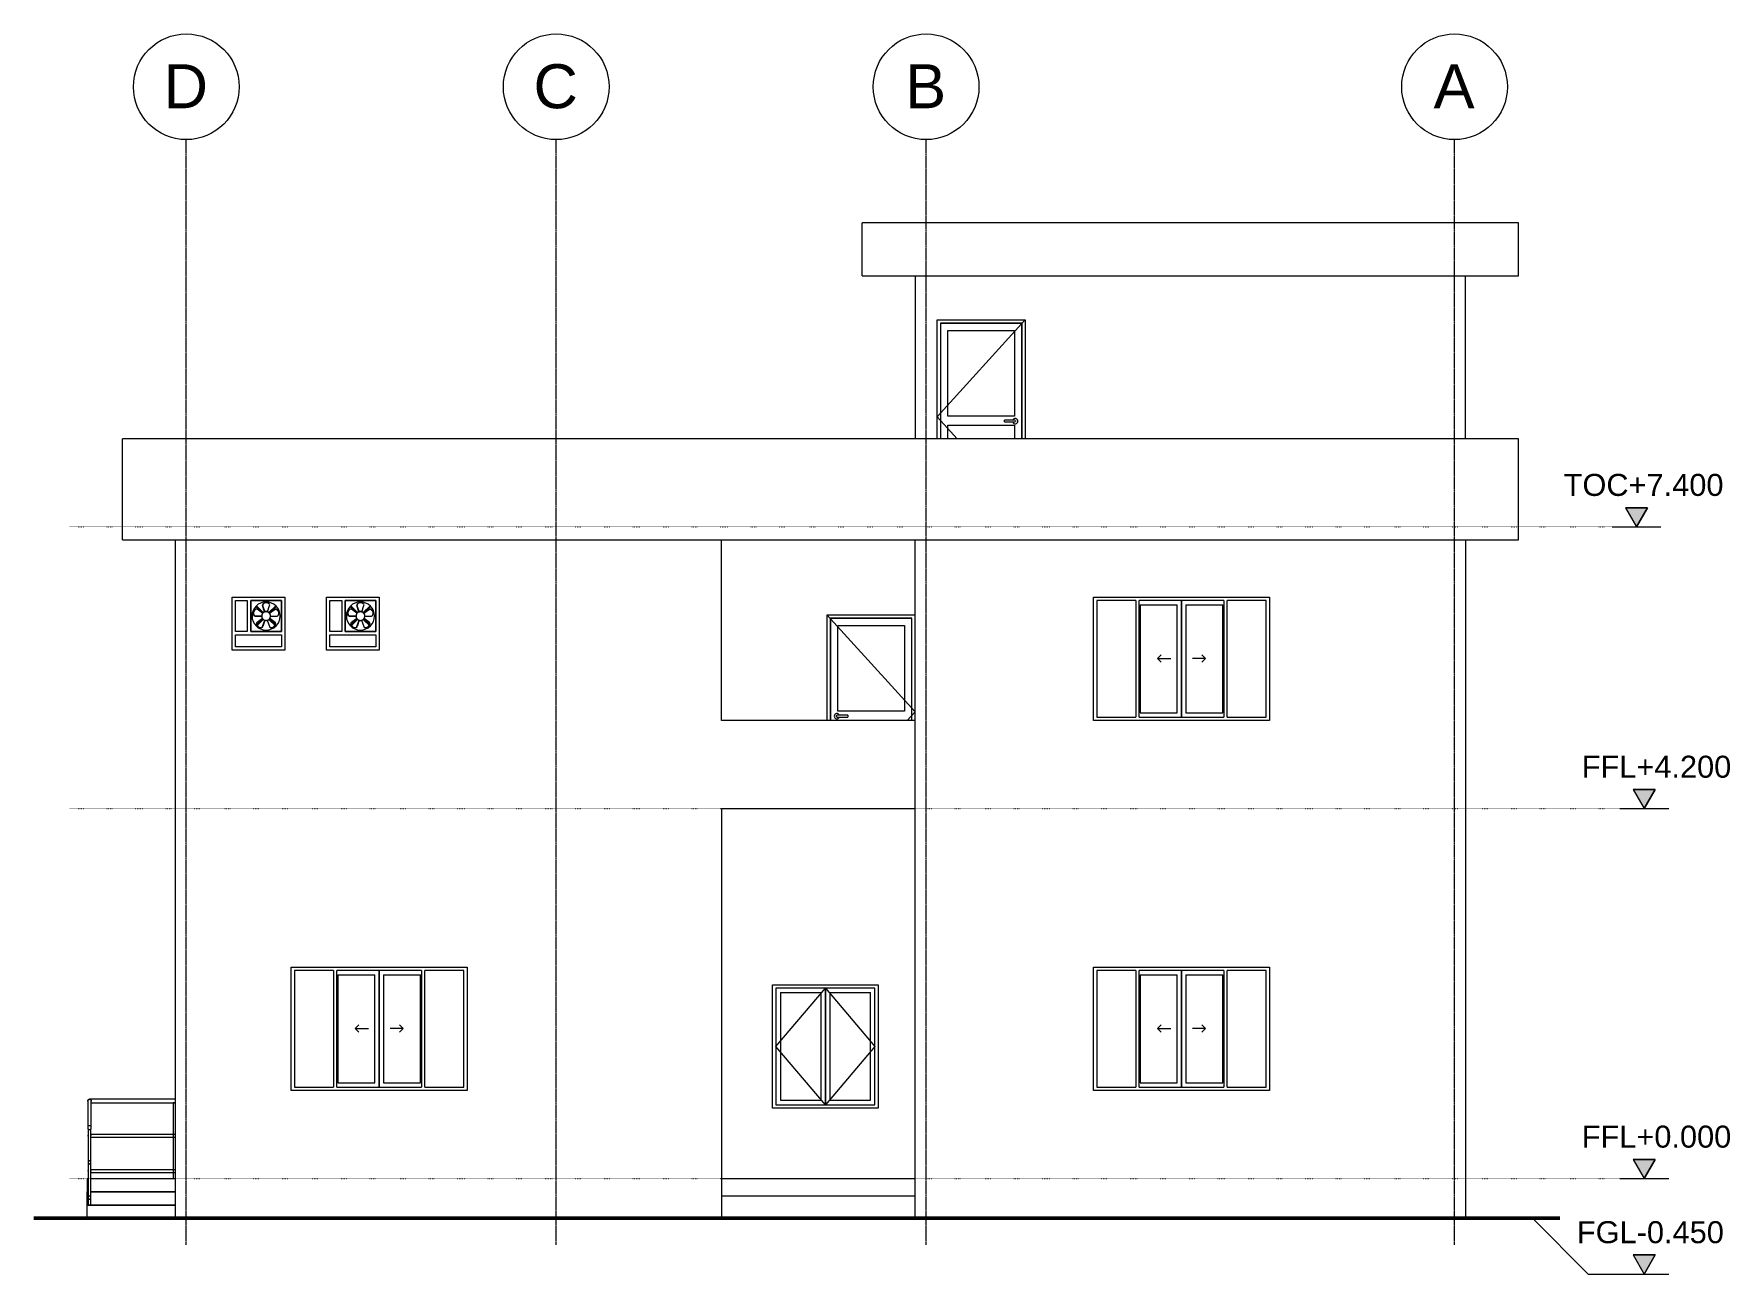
# Model space of a CAD drawing. Header units: millimetres. Extents: x -22696 to 333987, y -7117 to 2643871.
# Drawn here: x 117985 to 137244, y -1085 to 12996 of the extents above; entities that cross this region are included whole.
import ezdxf

# ---------------------------------------------------------------- set-up
doc = ezdxf.new("R2010")
doc.units = ezdxf.units.MM
doc.linetypes.add('Dot 2mm', pattern=[2, 0, -2])
doc.linetypes.add('Grid Line', pattern=[22.225, 12.7, -3.175, 3.175, -3.175])
for name, color, linetype, lineweight in [('A_Center_Line', 7, 'Continuous', 9), ('A_Col_Ele', 7, 'Continuous', 18), ('A_Door_Ele', 7, 'Continuous', 9), ('A_Floor_Ele', 7, 'Continuous', 9), ('A_level', 7, 'Continuous', 9), ('A_Level_tag', 7, 'Continuous', 9), ('A_LINE', 94, 'Continuous', 18), ('A_Railing', 250, 'Continuous', 9), ('A_Stair_Ele', 250, 'Continuous', 9), ('A_Wall_Ele', 7, 'Continuous', 9), ('A_Window_Ele', 7, 'Continuous', 9)]:
    doc.layers.add(name, color=color, linetype=linetype, lineweight=lineweight)
doc.styles.add('Arial', font='arial.ttf', dxfattribs={"height": 250})
doc.styles.add('Arial_4', font='arial.ttf', dxfattribs={"height": 500})

# ---------------------------------------------------------------- blocks, each defined once
blk = doc.blocks.new('MM_Aluminum Sliding window with top fix glass _3x1 Opening_ - W2-532318-North Elevation')
at = {"layer": 'A_Window_Ele'}
for p, q in [((-4062, 2362), (-4062, 1038)), ((-3619, 2362), (-4062, 2362)), ((-3619, 2362), (-3619, 1038)), ((-2619, 2362), (-3581, 2362)), ((-3581, 1038), (-3581, 2362)), ((-3569, 2312), (-3569, 1088)), ((-3569, 2312), (-3150, 2312)), ((-3150, 1088), (-3150, 2312)), ((-3100, 2362), (-3100, 1038)), ((-3100, 1038), (-3100, 2362)), ((-3050, 2312), (-3050, 1088)), ((-3050, 2312), (-2631, 2312)), ((-2631, 1088), (-2631, 2312)), ((-2619, 2362), (-2619, 1038)), ((-2581, 1038), (-2581, 2362)), ((-2138, 2362), (-2581, 2362)), ((-2138, 1038), (-2138, 2362)), ((-3373, 1703), (-3331, 1746)), ((-2827, 1703), (-2869, 1746)), ((-3373, 1703), (-3331, 1661)), ((-3373, 1703), (-3223, 1703)), ((-2827, 1703), (-2977, 1703)), ((-2827, 1703), (-2869, 1661)), ((-4062, 1038), (-3619, 1038)), ((-3581, 1038), (-2619, 1038)), ((-3569, 1088), (-3150, 1088)), ((-3050, 1088), (-2631, 1088)), ((-2581, 1038), (-2138, 1038))]:
    blk.add_line(p, q, dxfattribs=at)
blk = doc.blocks.new('MM_Single leaf Flush Door - D1-533154-North Elevation')
at = {"layer": 'A_Door_Ele'}
for p, q in [((-6125, 5300), (-7122, 6397)), ((-7087, 6362), (-7087, 5200)), ((-6163, 6362), (-7087, 6362)), ((-7087, 5200), (-7087, 6362)), ((-7087, 6362), (-6163, 6362)), ((-6163, 5200), (-6163, 6362)), ((-6163, 5200), (-6163, 6362)), ((-7003, 5305), (-7003, 6279)), ((-7003, 6279), (-6247, 6279)), ((-6247, 6279), (-6247, 5305)), ((-6247, 5305), (-7003, 5305)), ((-7003, 5200), (-7003, 5205)), ((-7003, 5205), (-6247, 5205)), ((-6890, 5260), (-6995, 5260)), ((-6995, 5240), (-6890, 5240)), ((-6890, 5260), (-6890, 5250)), ((-6890, 5250), (-6890, 5240)), ((-6247, 5205), (-6247, 5200)), ((-6125, 5300), (-6216, 5200))]:
    blk.add_line(p, q, dxfattribs=at)
at = {"layer": 'A_Door_Ele', "flags": 128}
for points in [[(-6995, 5260), (-6996, 5260), (-6996, 5260), (-6997, 5260), (-6997, 5260), (-6998, 5260), (-6999, 5260), (-6999, 5260), (-7000, 5260), (-7000, 5260), (-7001, 5260), (-7001, 5260), (-7002, 5260), (-7002, 5260), (-7003, 5260), (-7003, 5260), (-7004, 5260), (-7004, 5260), (-7005, 5260), (-7005, 5260), (-7006, 5260), (-7006, 5260), (-7007, 5260), (-7007, 5260), (-7007, 5260), (-7008, 5260), (-7008, 5260), (-7008, 5260), (-7009, 5260), (-7009, 5260), (-7009, 5260), (-7009, 5260), (-7009, 5260), (-7010, 5260), (-7010, 5260), (-7010, 5260), (-7010, 5260), (-7010, 5260), (-7010, 5260), (-7010, 5260)], [(-7010, 5240), (-7010, 5240), (-7010, 5240), (-7010, 5240), (-7010, 5240), (-7010, 5240), (-7010, 5240), (-7009, 5240), (-7009, 5240), (-7009, 5240), (-7009, 5240), (-7009, 5240), (-7008, 5240), (-7008, 5240), (-7008, 5240), (-7007, 5240), (-7007, 5240), (-7007, 5240), (-7006, 5240), (-7006, 5240), (-7005, 5240), (-7005, 5240), (-7005, 5240), (-7004, 5240), (-7004, 5240), (-7003, 5240), (-7003, 5240), (-7002, 5240), (-7002, 5240), (-7001, 5240), (-7000, 5240), (-7000, 5240), (-6999, 5240), (-6999, 5240), (-6998, 5240), (-6998, 5240), (-6997, 5240), (-6996, 5240), (-6996, 5240), (-6995, 5240), (-6995, 5240)]]:
    blk.add_lwpolyline(points, dxfattribs=at)
at = {"layer": 'A_Door_Ele'}
for centre, radius, start, end in [((-7013, 5250), 30, 19.6343, 180), ((-7013, 5250), 30, 180, 340.4367), ((-7010, 5250), 10, 150, 180), ((-7010, 5250), 10, 180, 210), ((-7010, 5250), 10, 90, 105), ((-7010, 5250), 10, 255, 270)]:
    blk.add_arc(centre, radius, start, end, dxfattribs=at)
blk = doc.blocks.new('MM_Aluminum Swing window _1x1 Opening_ - W4-550178-North Elevation')
at = {"layer": 'A_Window_Ele'}
for p, q in [((-7704.5, 1500), (-7142.5, 2162)), ((-7704.5, 2162), (-7704.5, 838)), ((-6580.5, 2162), (-7704.5, 2162)), ((-7142.5, 2162), (-6580.5, 1500)), ((-7142.5, 2162), (-7142.5, 838)), ((-7142.5, 838), (-7142.5, 2162)), ((-6580.5, 838), (-6580.5, 2162)), ((-7654.5, 2112), (-7654.5, 888)), ((-7654.5, 2112), (-7192.5, 2112)), ((-7192.5, 888), (-7192.5, 2112)), ((-7092.5, 2112), (-7092.5, 888)), ((-7092.5, 2112), (-6630.5, 2112)), ((-6630.5, 888), (-6630.5, 2112)), ((-7142.5, 838), (-7704.5, 1500)), ((-6580.5, 1500), (-7142.5, 838)), ((-7704.5, 838), (-6580.5, 838)), ((-7654.5, 888), (-7192.5, 888)), ((-7092.5, 888), (-6630.5, 888))]:
    blk.add_line(p, q, dxfattribs=at)
blk = doc.blocks.new('MM_Ventilation with Exhaust fan _Exh fan place at top_-01 - V1-558886-North Elevation')
at = {"layer": 'A_Window_Ele'}
for p, q in [((-12772, 6212), (-12772, 6562)), ((-12772, 6562), (-12636, 6562)), ((-12636, 6562), (-12636, 6212)), ((-12598, 6562), (-12598, 6212)), ((-12248, 6562), (-12598, 6562)), ((-12598, 6212), (-12598, 6562)), ((-12598, 6562), (-12248, 6562)), ((-12248, 6212), (-12248, 6562)), ((-12248, 6562), (-12248, 6212)), ((-12566, 6434), (-12567, 6433)), ((-12550, 6387), (-12473, 6387)), ((-12473, 6385), (-12550, 6386)), ((-12539, 6496), (-12462, 6419)), ((-12455, 6426), (-12532, 6503)), ((-12464, 6359), (-12526, 6313)), ((-12462, 6418), (-12525, 6463)), ((-12464, 6359), (-12458, 6351)), ((-12440, 6434), (-12463, 6508)), ((-12462, 6508), (-12439, 6434)), ((-12439, 6434), (-12435, 6435)), ((-12422, 6538), (-12424, 6538)), ((-12411, 6435), (-12406, 6434)), ((-12406, 6434), (-12383, 6508)), ((-12314, 6503), (-12391, 6426)), ((-12389, 6350), (-12382, 6358)), ((-12384, 6419), (-12307, 6496)), ((-12384, 6418), (-12321, 6463)), ((-12320, 6461), (-12383, 6417)), ((-12378, 6409), (-12383, 6417)), ((-12382, 6359), (-12320, 6313)), ((-12321, 6312), (-12382, 6358)), ((-12373, 6385), (-12373, 6386)), ((-12373, 6385), (-12296, 6386)), ((-12279, 6433), (-12280, 6434)), ((-12636, 6212), (-12772, 6212)), ((-12772, 6174), (-12248, 6174)), ((-12772, 6038), (-12772, 6174)), ((-12598, 6212), (-12248, 6212)), ((-12248, 6212), (-12598, 6212)), ((-12462, 6355), (-12539, 6278)), ((-12532, 6271), (-12455, 6348)), ((-12512, 6265), (-12511, 6265)), ((-12463, 6267), (-12438, 6339)), ((-12437, 6339), (-12461, 6266)), ((-12457, 6350), (-12455, 6348)), ((-12409, 6339), (-12385, 6266)), ((-12391, 6348), (-12314, 6271)), ((-12307, 6278), (-12384, 6355)), ((-12335, 6265), (-12334, 6265)), ((-12248, 6174), (-12248, 6038)), ((-12248, 6038), (-12772, 6038))]:
    blk.add_line(p, q, dxfattribs=at)
at = {"layer": 'A_Window_Ele', "flags": 128}
for points in [[(-12373, 6387), (-12373, 6389), (-12373, 6391), (-12373, 6393), (-12374, 6395), (-12374, 6397), (-12374, 6399), (-12375, 6401), (-12376, 6403), (-12376, 6405), (-12377, 6406), (-12378, 6408), (-12379, 6410), (-12380, 6412), (-12381, 6414), (-12382, 6415), (-12383, 6417), (-12384, 6418), (-12385, 6420), (-12387, 6421), (-12388, 6423), (-12390, 6424), (-12391, 6426), (-12393, 6427), (-12394, 6428), (-12396, 6429), (-12398, 6430), (-12399, 6431), (-12401, 6432), (-12403, 6433), (-12405, 6434), (-12407, 6434), (-12409, 6435), (-12411, 6435), (-12413, 6436), (-12415, 6436), (-12416, 6437), (-12418, 6437), (-12420, 6437), (-12422, 6437), (-12424, 6437), (-12426, 6437), (-12428, 6437), (-12430, 6436), (-12432, 6436), (-12434, 6436), (-12436, 6435), (-12438, 6435), (-12440, 6434), (-12442, 6433), (-12444, 6432), (-12446, 6432), (-12447, 6431), (-12449, 6430), (-12451, 6429), (-12452, 6427), (-12454, 6426), (-12456, 6425), (-12457, 6424), (-12458, 6422), (-12460, 6421), (-12461, 6419), (-12462, 6418), (-12464, 6416), (-12465, 6414), (-12466, 6413), (-12467, 6411), (-12468, 6409), (-12469, 6407), (-12469, 6406), (-12470, 6404), (-12471, 6402), (-12471, 6400), (-12472, 6398), (-12472, 6396), (-12472, 6394), (-12473, 6392), (-12473, 6390), (-12473, 6388), (-12473, 6387)], [(-12462, 6418), (-12468, 6408), (-12472, 6398), (-12473, 6387)], [(-12473, 6387), (-12473, 6385), (-12473, 6383), (-12473, 6381), (-12472, 6379), (-12472, 6377), (-12472, 6375), (-12471, 6373), (-12470, 6371), (-12470, 6369), (-12469, 6368), (-12468, 6366), (-12467, 6364), (-12466, 6362), (-12465, 6360), (-12464, 6359), (-12463, 6357), (-12462, 6356), (-12461, 6354), (-12459, 6353), (-12458, 6351), (-12456, 6350), (-12455, 6348), (-12453, 6347), (-12452, 6346), (-12450, 6345), (-12448, 6344), (-12447, 6343), (-12445, 6342), (-12443, 6341), (-12441, 6340), (-12439, 6340), (-12437, 6339), (-12435, 6339), (-12433, 6338), (-12431, 6338), (-12430, 6337), (-12428, 6337), (-12426, 6337), (-12424, 6337), (-12422, 6337), (-12420, 6337), (-12418, 6337), (-12416, 6338), (-12414, 6338), (-12412, 6338), (-12410, 6339), (-12408, 6339), (-12406, 6340), (-12404, 6341), (-12402, 6342), (-12400, 6342), (-12399, 6343), (-12397, 6344), (-12395, 6345), (-12394, 6347), (-12392, 6348), (-12390, 6349), (-12389, 6350), (-12388, 6352), (-12386, 6353), (-12385, 6355), (-12384, 6356), (-12382, 6358), (-12381, 6360), (-12380, 6361), (-12379, 6363), (-12378, 6365), (-12377, 6367), (-12377, 6368), (-12376, 6370), (-12375, 6372), (-12375, 6374), (-12374, 6376), (-12374, 6378), (-12374, 6380), (-12373, 6382), (-12373, 6384), (-12373, 6386), (-12373, 6387)], [(-12473, 6387), (-12473, 6386), (-12473, 6385)], [(-12440, 6434), (-12439, 6434), (-12439, 6434)], [(-12432, 6436), (-12428, 6437), (-12417, 6437), (-12413, 6436)], [(-12383, 6417), (-12383, 6417), (-12384, 6418)], [(-12382, 6358), (-12382, 6358), (-12382, 6359)], [(-12373, 6387), (-12374, 6397), (-12377, 6408)], [(-12453, 6347), (-12448, 6344), (-12438, 6339)], [(-12438, 6339), (-12438, 6339), (-12437, 6339)], [(-12409, 6339), (-12399, 6343), (-12393, 6347)]]:
    blk.add_lwpolyline(points, dxfattribs=at)
at = {"layer": 'A_Window_Ele'}
for radius, start, end in [(160, 0, 180), (160, 180, 0), (50, 129.2608, 140.7392), (50, 39.2608, 50.7392), (50, 219.2608, 230.7392), (50, 309.2608, 320.7392)]:
    blk.add_arc((-12423, 6387), radius, start, end, dxfattribs=at)
for centre, major_axis, start_param, end_param in [((-12484, 6408), (-81.8, 26.6), 5.621991, 6.945477), ((-12485, 6406), (-81.8, 26.6), 0, 0.662291), ((-12552, 6393), (-9.51, 3.09), 0.662291, 1.989948), ((-12552, 6395), (-9.51, 3.09), 0.662291, 1.989948), ((-12531, 6458), (-9.51, 3.09), 4.293523, 5.621991), ((-12457, 6512), (0, 10), 0.662291, 1.989948), ((-12455, 6512), (0, 10), 0.662291, 1.989948), ((-12424, 6452), (0, 86), 0, 0.662291), ((-12422, 6452), (0, 86), 5.621991, 6.945477), ((-12389, 6512), (0, 10), 4.293523, 5.621991), ((-12315, 6458), (9.51, 3.09), 0.662291, 1.989948), ((-12314, 6456), (9.51, 3.09), 0.662291, 1.989948), ((-12362, 6408), (81.8, 26.6), 0, 0.662291), ((-12361, 6406), (81.8, 26.6), 5.621991, 6.945477), ((-12294, 6393), (9.51, 3.09), 4.293523, 5.621991), ((-12524, 6306), (5.88, 8.09), 1.15193, 2.480398), ((-12462, 6335), (50.6, 69.6), 2.480398, 2.684777), ((-12462, 6335), (50.6, 69.6), 2.84926, 3.803884), ((-12460, 6334), (50.6, 69.6), 3.141593, 3.803884), ((-12470, 6267), (5.88, 8.09), 3.803884, 5.13154), ((-12469, 6266), (5.88, 8.09), 3.803884, 5.13154), ((-12377, 6266), (-5.88, 8.09), 1.15193, 2.480398), ((-12386, 6334), (-50.6, 69.6), 2.480398, 3.457699), ((-12384, 6335), (-50.6, 69.6), 3.141593, 3.434831), ((-12324, 6305), (-5.88, 8.09), 3.803884, 5.13154), ((-12322, 6306), (-5.88, 8.09), 3.803884, 5.13154), ((-12386, 6334), (-50.6, 69.6), 3.623367, 3.803884), ((-12384, 6335), (-50.6, 69.6), 3.599329, 3.803884)]:
    blk.add_ellipse(centre, major_axis=major_axis, ratio=0.707107, start_param=start_param, end_param=end_param, dxfattribs=at)
blk = doc.blocks.new('MM_Single leaf Flush Door - D1-530181-North Elevation')
at = {"layer": 'A_Door_Ele'}
for p, q in [((-5875, 8650), (-4878, 9747)), ((-4913, 9712), (-5837, 9712)), ((-5837, 9712), (-5837, 8400)), ((-5837, 9712), (-5837, 8400)), ((-5837, 9712), (-4913, 9712)), ((-4913, 8400), (-4913, 9712)), ((-4913, 9712), (-4913, 8400)), ((-5754, 9629), (-4997, 9629)), ((-5754, 8655), (-5754, 9629)), ((-4997, 9629), (-4997, 8655)), ((-5875, 8650), (-5648, 8400)), ((-4997, 8655), (-5754, 8655)), ((-5754, 8555), (-4997, 8555)), ((-5754, 8400), (-5754, 8555)), ((-5005, 8610), (-5110, 8610)), ((-5110, 8600), (-5110, 8610)), ((-5110, 8590), (-5110, 8600)), ((-5110, 8590), (-5005, 8590)), ((-4997, 8555), (-4997, 8400))]:
    blk.add_line(p, q, dxfattribs=at)
at = {"layer": 'A_Door_Ele', "flags": 128}
for points in [[(-4990, 8610), (-4990, 8610), (-4990, 8610), (-4990, 8610), (-4990, 8610), (-4990, 8610), (-4990, 8610), (-4991, 8610), (-4991, 8610), (-4991, 8610), (-4991, 8610), (-4991, 8610), (-4992, 8610), (-4992, 8610), (-4992, 8610), (-4993, 8610), (-4993, 8610), (-4993, 8610), (-4994, 8610), (-4994, 8610), (-4995, 8610), (-4995, 8610), (-4995, 8610), (-4996, 8610), (-4996, 8610), (-4997, 8610), (-4997, 8610), (-4998, 8610), (-4998, 8610), (-4999, 8610), (-5000, 8610), (-5000, 8610), (-5001, 8610), (-5001, 8610), (-5002, 8610), (-5002, 8610), (-5003, 8610), (-5004, 8610), (-5004, 8610), (-5005, 8610), (-5005, 8610)], [(-5005, 8590), (-5004, 8590), (-5004, 8590), (-5003, 8590), (-5003, 8590), (-5002, 8590), (-5001, 8590), (-5001, 8590), (-5000, 8590), (-5000, 8590), (-4999, 8590), (-4999, 8590), (-4998, 8590), (-4998, 8590), (-4997, 8590), (-4997, 8590), (-4996, 8590), (-4996, 8590), (-4995, 8590), (-4995, 8590), (-4994, 8590), (-4994, 8590), (-4993, 8590), (-4993, 8590), (-4993, 8590), (-4992, 8590), (-4992, 8590), (-4992, 8590), (-4991, 8590), (-4991, 8590), (-4991, 8590), (-4991, 8590), (-4991, 8590), (-4990, 8590), (-4990, 8590), (-4990, 8590), (-4990, 8590), (-4990, 8590), (-4990, 8590), (-4990, 8590)]]:
    blk.add_lwpolyline(points, dxfattribs=at)
at = {"layer": 'A_Door_Ele'}
for centre, radius, start, end in [((-4988, 8600), 30, 0, 160.3657), ((-4988, 8600), 30, 199.5633, 0), ((-4990, 8600), 10, 75, 90), ((-4990, 8600), 10, 270, 285), ((-4990, 8600), 10, 0, 30), ((-4990, 8600), 10, 330, 0)]:
    blk.add_arc(centre, radius, start, end, dxfattribs=at)
blk = doc.blocks.new('Railing - 25mm 2-572024-North Elevation')
at = {"layer": 'A_Railing'}
for p, q in [((-15512, -300), (-15512, 562)), ((-15487, 562), (-15487, -300))]:
    blk.add_line(p, q, dxfattribs=at)
at = {"layer": 'A_Railing', "flags": 128}
for points in [[(-15511, 559), (-15507, 557), (-15502, 555), (-15501, 555)], [(-15499, 555), (-15497, 555), (-15492, 557), (-15488, 559)]]:
    blk.add_lwpolyline(points, dxfattribs=at)
blk = doc.blocks.new('Railing - Railing-571364-North Elevation')
at = {"layer": 'A_Railing'}
for p, q in [((-15515, 483), (-15515, 183)), ((-15485, 183), (-15485, 483)), ((-15515, 83), (-15515, -217)), ((-15485, -217), (-15485, 83))]:
    blk.add_line(p, q, dxfattribs=at)
at = {"layer": 'A_Railing', "flags": 128}
for points in [[(-15515, 483), (-15514, 488), (-15513, 492)], [(-15487, 492), (-15485, 488), (-15485, 483)], [(-15485, 183), (-15485, 188), (-15487, 192), (-15489, 195), (-15492, 198), (-15496, 199), (-15500, 200), (-15503, 199), (-15507, 198), (-15510, 195), (-15513, 192), (-15514, 188), (-15515, 183)], [(-15515, 183), (-15514, 179), (-15513, 175), (-15510, 171), (-15507, 169), (-15503, 167), (-15500, 166), (-15496, 167), (-15492, 169), (-15489, 171), (-15487, 175), (-15485, 179), (-15485, 183)], [(-15515, 83), (-15514, 88), (-15513, 92)], [(-15487, 92), (-15485, 88), (-15485, 83)], [(-15485, -217), (-15485, -212), (-15487, -208), (-15489, -205), (-15492, -202), (-15496, -201), (-15500, -200), (-15503, -201), (-15507, -202), (-15510, -205), (-15513, -208), (-15514, -212), (-15515, -217)], [(-15515, -217), (-15514, -221), (-15513, -225), (-15510, -229), (-15507, -231), (-15503, -233), (-15500, -234), (-15496, -233), (-15492, -231), (-15489, -229), (-15487, -225), (-15485, -221), (-15485, -217)]]:
    blk.add_lwpolyline(points, dxfattribs=at)
blk.add_blockref('Railing - 25mm 2-572024-North Elevation', (0, 0))
blk = doc.blocks.new('Top Rail Type - Top Rail_Internal_-571369-North Elevation')
at = {"layer": 'A_Railing'}
for p, q in [((-15520, 878), (-15520, 578)), ((-15480, 578), (-15480, 878))]:
    blk.add_line(p, q, dxfattribs=at)
at = {"layer": 'A_Railing', "flags": 128}
for points in [[(-15520, 878), (-15519, 883), (-15517, 889), (-15514, 893), (-15510, 897), (-15505, 899), (-15500, 900), (-15494, 899), (-15490, 897), (-15485, 893), (-15482, 889), (-15480, 883), (-15480, 878)], [(-15480, 578), (-15480, 583), (-15482, 589), (-15485, 593), (-15490, 597), (-15494, 599), (-15500, 600), (-15505, 599), (-15510, 597), (-15514, 593), (-15517, 589), (-15519, 583), (-15520, 578)], [(-15520, 578), (-15519, 572), (-15517, 566), (-15514, 562), (-15510, 558), (-15505, 556), (-15500, 555), (-15494, 556), (-15490, 558), (-15485, 562), (-15482, 566), (-15480, 572), (-15480, 578)]]:
    blk.add_lwpolyline(points, dxfattribs=at)
blk = doc.blocks.new('Railing - 25mm 2-464992-North Elevation')
at = {"layer": 'A_Railing'}
for p, q in [((-15513, 561), (-15513, 492)), ((-15513, 175), (-15513, 92))]:
    blk.add_line(p, q, dxfattribs=at)
blk = doc.blocks.new('Railing - 25mm 2-V23-North Elevation')
at = {"layer": 'A_Railing'}
for p, q in [((-14550, 860), (-14550, 0)), ((-14537.5, 860), (-14550, 860)), ((-14525, 860), (-14537.5, 860))]:
    blk.add_line(p, q, dxfattribs=at)
blk = doc.blocks.new('Railing - Railing-571391-North Elevation')
at = {"layer": 'A_Railing'}
for p, q in [((-14525, 500), (-15487, 500)), ((-15485, 470), (-14525, 470)), ((-14525, 100), (-15487, 100)), ((-15485, 70), (-14525, 70))]:
    blk.add_line(p, q, dxfattribs=at)
for centre, start, end in [((-15500, 485), 150, 180), ((-15500, 485), 180, 189.4264), ((-15500, 485), 10.2243, 30), ((-15500, 85), 150, 180), ((-15500, 85), 180, 189.4264), ((-15500, 85), 15, 30)]:
    blk.add_arc(centre, 15, start, end, dxfattribs=at)
for points in [[(-15515, 485), (-15515, 486), (-15515, 488), (-15514, 491), (-15513, 492), (-15513, 492)], [(-15515, 85), (-15515, 86), (-15515, 88), (-15514, 91), (-15513, 92), (-15513, 92)]]:
    blk.add_open_spline(points, degree=3, knots=[0, 0, 0, 0, 0.0833333, 0.125, 0.1666667, 0.1666667, 0.1666667, 0.1666667], dxfattribs=at)
for points in [[(-15515, 482), (-15515, 483), (-15515, 484), (-15515, 485)], [(-15487, 492), (-15487, 492), (-15486, 491), (-15486, 490), (-15486, 489)], [(-15515, 82), (-15515, 83), (-15515, 84), (-15515, 85)], [(-15487, 92), (-15487, 92), (-15486, 91), (-15486, 90), (-15486, 89)]]:
    blk.add_open_spline(points, degree=3, dxfattribs=at)
for name in ['Railing - 25mm 2-V23-North Elevation', 'Railing - 25mm 2-464992-North Elevation']:
    blk.add_blockref(name, (0, 0))
blk = doc.blocks.new('Top Rail Type - Top Rail_Internal_-571396-North Elevation')
at = {"layer": 'A_Railing'}
for p, q in [((-14525, 900), (-15500, 900)), ((-15480, 860), (-14525, 860))]:
    blk.add_line(p, q, dxfattribs=at)
for start, end in [(90, 180), (180, 187.8772), (15, 68.334)]:
    blk.add_arc((-15500, 880), 20, start, end, dxfattribs=at)
blk = doc.blocks.new('Level - MM_Level Head - Down Aerrow_Meter_FFL_-431252-North Elevation')
at = {"layer": 'A_Level_tag'}
blk.add_hatch(color=256, dxfattribs=at).paths.add_polyline_path([(2154, 0), (2029, 217), (2279, 217)])
for p, q in [((2029, 217), (2154, 0)), ((2029, 217), (2279, 217)), ((2279, 217), (2029, 217)), ((2029, 217), (2154, 0)), ((2279, 217), (2154, 0)), ((2154, 0), (2279, 217)), ((1876, 0), (2432, 0))]:
    blk.add_line(p, q, dxfattribs=at)
blk = doc.blocks.new('Level - MM_Level Head - Down Aerrow_Meter_FGL_-431475-North Elevation')
at = {"layer": 'A_Level_tag'}
blk.add_hatch(color=256, dxfattribs=at).paths.add_polyline_path([(2154, -1085), (2029, -868), (2279, -868)])
for p, q in [((2029, -868), (2154, -1085)), ((2029, -868), (2279, -868)), ((2279, -868), (2029, -868)), ((2029, -868), (2154, -1085)), ((2279, -868), (2154, -1085)), ((2154, -1085), (2279, -868)), ((1876, -1085), (2432, -1085))]:
    blk.add_line(p, q, dxfattribs=at)
blk = doc.blocks.new('Grid - MM_Grid Head - Circle-325942-North Elevation')
at = {"layer": 'A_Center_Line'}
blk.add_circle((0, 12396), 600, dxfattribs=at)
blk = doc.blocks.new('Level - MM_Level Head - Down Aerrow_Meter_TOC_-432144-North Elevation')
at = {"layer": 'A_Level_tag'}
blk.add_hatch(color=256, dxfattribs=at).paths.add_polyline_path([(2066, 7400), (1941, 7616), (2191, 7616)])
for p, q in [((1941, 7616), (2066, 7400)), ((1941, 7616), (2191, 7616)), ((2191, 7616), (1941, 7616)), ((1941, 7616), (2066, 7400)), ((2191, 7616), (2066, 7400)), ((2066, 7400), (2191, 7616)), ((1789, 7400), (2344, 7400))]:
    blk.add_line(p, q, dxfattribs=at)

msp = doc.modelspace()

# ---------------------------------------------------------------- linework, layer by layer
at = {"layer": 'A_Center_Line', "color": 8, "linetype": 'Grid Line'}
for p, q in [((119715.1, -754.8), (119715.1, 11796.1)), ((123915.1, -754.8), (123915.1, 11796.1)), ((128115.1, -754.8), (128115.1, 11796.1)), ((134115.1, -754.8), (134115.1, 11796.1))]:
    msp.add_line(p, q, dxfattribs=at)
at = {"layer": 'A_Col_Ele', "color": 7}
for p, q in [((119590.1, 7250), (119590.1, -450)), ((127990.1, 5200), (127990.1, 7250)), ((134240.1, 7250), (134240.1, -450)), ((127990.1, 4200), (127990.1, 5200)), ((127990.1, -450), (127990.1, 4200))]:
    msp.add_line(p, q, dxfattribs=at)
at = {"layer": 'A_Floor_Ele'}
for p, q in [((118590.1, 0), (118600.6, 0)), ((118590.1, 0), (118590.1, -150)), ((118630.4, 0), (119590.1, 0)), ((127990.1, -200), (125790.1, -200))]:
    msp.add_line(p, q, dxfattribs=at)
at = {"layer": 'A_level', "linetype": 'Dot 2mm'}
for p, q in [((118388.3, 7400), (136181.5, 7400)), ((118388.3, 4200), (136268.9, 4200)), ((118388.3, 0), (136268.9, 0)), ((118388.3, -450), (134998.9, -450))]:
    msp.add_line(p, q, dxfattribs=at)
at = {"layer": 'A_level'}
for p, q in [((134998.9, -450), (135633.9, -1085)), ((135633.9, -1085), (136268.9, -1085))]:
    msp.add_line(p, q, dxfattribs=at)
at = {"layer": 'A_LINE', "color": 5, "lineweight": 50}
msp.add_line((135310, -450), (117984.9, -450), dxfattribs=at)
at = {"layer": 'A_Stair_Ele'}
for p, q in [((118590.1, -150), (118600.5, -150)), ((118590.1, -151), (118590.1, -150)), ((118590.1, -151), (118600.5, -151)), ((118590.1, -300), (118590.1, -151)), ((118600.5, -151), (118590.1, -151)), ((118630.5, -150), (119590.1, -150)), ((118630.5, -151), (119590.1, -151)), ((119590.1, -151), (118630.5, -151)), ((118590.1, -300), (119590.1, -300)), ((118590.1, -301), (118590.1, -300)), ((118590.1, -301), (119590.1, -301)), ((118590.1, -450), (118590.1, -301)), ((119590.1, -301), (118590.1, -301))]:
    msp.add_line(p, q, dxfattribs=at)
at = {"layer": 'A_Wall_Ele', "color": 7}
for p, q in [((134840.1, 10850), (127390.1, 10850)), ((127390.1, 10250), (127390.1, 10850)), ((134840.1, 10250), (134840.1, 10850)), ((127390.1, 10250), (134840.1, 10250)), ((127990.1, 10250), (127990.1, 8400)), ((134240.1, 8400), (134240.1, 10250)), ((128240.1, 8400), (128240.1, 9750)), ((128240.1, 9750), (129240.1, 9750)), ((129240.1, 9750), (129240.1, 8400)), ((134840.1, 8400), (118990.1, 8400)), ((118990.1, 7250), (118990.1, 8400)), ((134840.1, 7250), (134840.1, 8400)), ((118990.1, 7250), (134840.1, 7250)), ((125790.1, 5200), (125790.1, 7250)), ((120234, 6000), (120234, 6600)), ((120234, 6600), (120834, 6600)), ((120834, 6600), (120834, 6000)), ((121305.1, 6000), (121305.1, 6600)), ((121305.1, 6600), (121905.1, 6600)), ((121905.1, 6600), (121905.1, 6000)), ((130015.1, 5200), (130015.1, 6600)), ((130015.1, 6600), (132015.1, 6600)), ((132015.1, 6600), (132015.1, 5200)), ((126990.1, 5200), (126990.1, 6400)), ((126990.1, 6400), (127990.1, 6400)), ((120834, 6000), (120234, 6000)), ((121905.1, 6000), (121305.1, 6000)), ((127990.1, 5200), (125790.1, 5200)), ((132015.1, 5200), (130015.1, 5200)), ((125790.1, 4200), (127990.1, 4200)), ((125790.1, 4200), (125790.1, -450)), ((127990.1, 0), (127990.1, 4200)), ((120905.1, 1000), (120905.1, 2400)), ((120905.1, 2400), (122905.1, 2400)), ((122905.1, 2400), (122905.1, 1000)), ((130015.1, 1000), (130015.1, 2400)), ((130015.1, 2400), (132015.1, 2400)), ((132015.1, 2400), (132015.1, 1000)), ((126372.6, 800), (126372.6, 2200)), ((126372.6, 2200), (127572.6, 2200)), ((127572.6, 2200), (127572.6, 800)), ((122905.1, 1000), (120905.1, 1000)), ((132015.1, 1000), (130015.1, 1000)), ((127572.6, 800), (126372.6, 800)), ((125790.1, 0), (127990.1, 0))]:
    msp.add_line(p, q, dxfattribs=at)

# ---------------------------------------------------------------- block references
at = {"layer": 'A_Center_Line'}
for p in [(119715.1, 0), (123915.1, 0), (128115.1, 0), (134115.1, 0)]:
    msp.add_blockref('Grid - MM_Grid Head - Circle-325942-North Elevation', p, dxfattribs=at)
at = {"layer": 'A_Door_Ele'}
for name in ['MM_Single leaf Flush Door - D1-530181-North Elevation', 'MM_Single leaf Flush Door - D1-533154-North Elevation']:
    msp.add_blockref(name, (134115.1, 0), dxfattribs=at)
at = {"layer": 'A_Level_tag'}
for name, p in [('Level - MM_Level Head - Down Aerrow_Meter_TOC_-432144-North Elevation', (134115.1, 0)), ('Level - MM_Level Head - Down Aerrow_Meter_FFL_-431252-North Elevation', (134115.1, 4200)), ('Level - MM_Level Head - Down Aerrow_Meter_FFL_-431252-North Elevation', (134115.1, 0)), ('Level - MM_Level Head - Down Aerrow_Meter_FGL_-431475-North Elevation', (134115.1, 0))]:
    msp.add_blockref(name, p, dxfattribs=at)
at = {"layer": 'A_Railing'}
for name in ['Top Rail Type - Top Rail_Internal_-571396-North Elevation', 'Top Rail Type - Top Rail_Internal_-571369-North Elevation', 'Railing - Railing-571391-North Elevation', 'Railing - Railing-571364-North Elevation']:
    msp.add_blockref(name, (134115.1, 0), dxfattribs=at)
at = {"layer": 'A_Window_Ele'}
for name, p in [('MM_Ventilation with Exhaust fan _Exh fan place at top_-01 - V1-558886-North Elevation', (133044, 0)), ('MM_Ventilation with Exhaust fan _Exh fan place at top_-01 - V1-558886-North Elevation', (134115.1, 0)), ('MM_Aluminum Sliding window with top fix glass _3x1 Opening_ - W2-532318-North Elevation', (134115.1, 4200)), ('MM_Aluminum Sliding window with top fix glass _3x1 Opening_ - W2-532318-North Elevation', (125005.1, 0)), ('MM_Aluminum Sliding window with top fix glass _3x1 Opening_ - W2-532318-North Elevation', (134115.1, 0)), ('MM_Aluminum Swing window _1x1 Opening_ - W4-550178-North Elevation', (134115.1, 0))]:
    msp.add_blockref(name, p, dxfattribs=at)

# ---------------------------------------------------------------- texts
at = {"layer": 'A_Center_Line', "char_height": 500, "attachment_point": 1, "style": 'Arial_4'}
for s, insert, width in [('D', (119457, 12652.1), 617.299), ('C', (123657, 12652.1), 617.299), ('B', (127877, 12652.1), 569.198), ('A', (133877, 12652.1), 569.198)]:
    msp.add_mtext(s, dxfattribs=dict(at, insert=insert, width=width))
at = {"layer": 'A_Level_tag', "char_height": 250, "attachment_point": 1, "style": 'Arial'}
for s, insert, width in [('TOC+7.400', (135354.1, 8000.6), 2196.624), ('FFL+4.200', (135558.6, 4800.6), 2044.303), ('FFL+0.000', (135558.6, 600.6), 2044.303), ('FGL-0.450', (135503.9, -484.4), 2012.236)]:
    msp.add_mtext(s, dxfattribs=dict(at, insert=insert, width=width))

doc.saveas('drawing.dxf')
